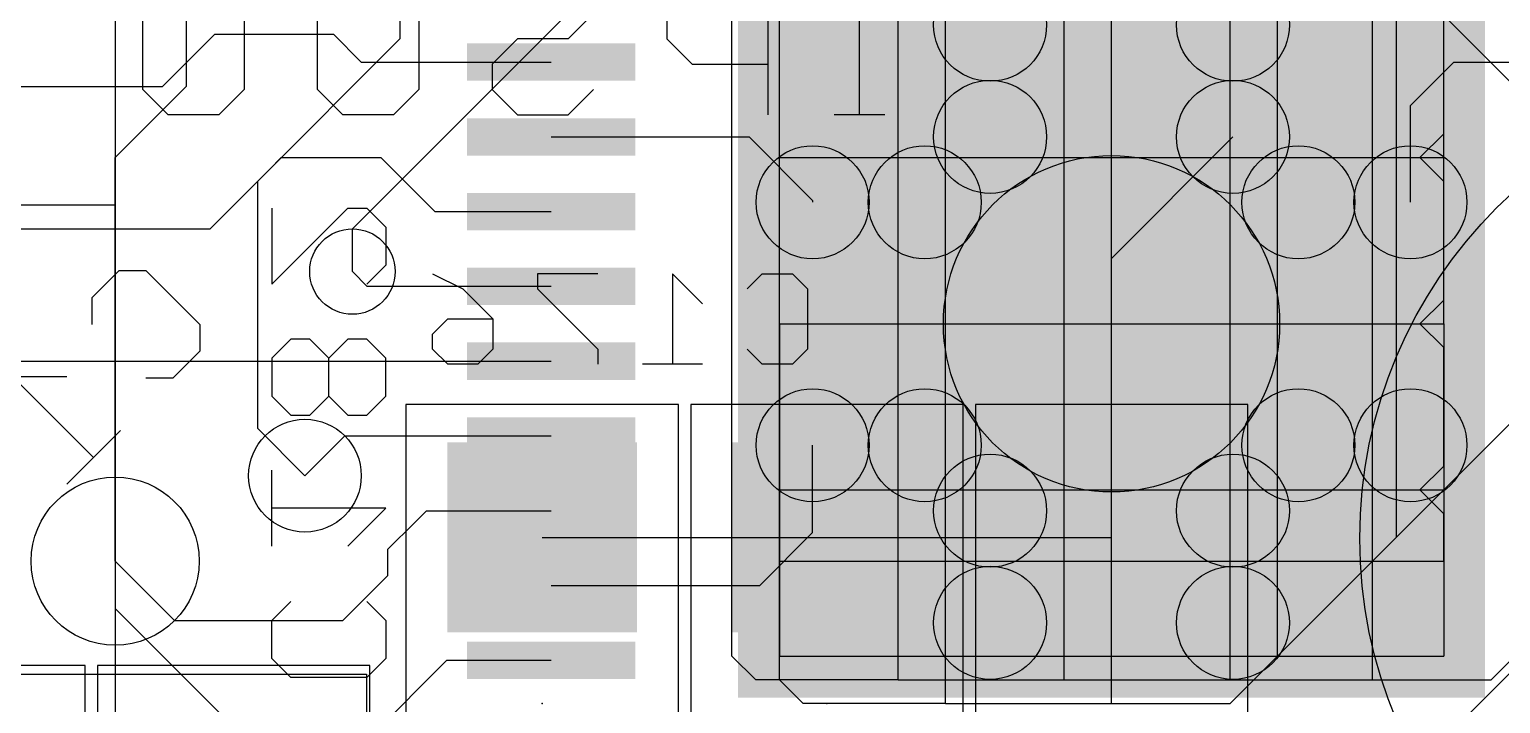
# Model space of a CAD drawing. Extents: x -61 to 136, y 23 to 123.
# Drawn here: x 91.11 to 98.98, y 86.23 to 89.84 of the extents above; entities that cross this region are included whole.
import ezdxf

# ---------------------------------------------------------------- set-up
doc = ezdxf.new("R2010")
doc.units = 0
for name, color, linetype in [('1', 14, 'CONTINUOUS'), ('14', 94, 'CONTINUOUS'), ('16', 134, 'CONTINUOUS'), ('17', 94, 'CONTINUOUS'), ('18', 94, 'CONTINUOUS'), ('2', 251, 'CONTINUOUS'), ('23', 251, 'CONTINUOUS'), ('24', 54, 'CONTINUOUS'), ('26', 54, 'CONTINUOUS'), ('3', 214, 'CONTINUOUS'), ('39', 14, 'CONTINUOUS'), ('4', 214, 'CONTINUOUS'), ('40', 134, 'CONTINUOUS')]:
    doc.layers.add(name, color=color, linetype=linetype)

# ---------------------------------------------------------------- blocks, each defined once
blk = doc.blocks.new('RECT')
blk.add_solid([(-0.5, -0.5), (0.5, -0.5), (-0.5, 0.5), (0.5, 0.5)])
blk = doc.blocks.new('SQUAREP')
blk.add_solid([(-0.5, -0.5), (0.5, -0.5), (-0.5, 0.5), (0.5, 0.5)])
blk = doc.blocks.new('ROUNDP')
blk.add_circle((0, 0), 0.5)
blk = doc.blocks.new('ROUNDV')
blk.add_circle((0, 0), 0.5)

msp = doc.modelspace()

# ---------------------------------------------------------------- linework, layer by layer
at = {"layer": '1'}
for p, q in [((92.0369, 89.7509), (92.1004, 89.8144)), ((92.1004, 89.8144), (92.583, 89.8144)), ((92.583, 89.8144), (92.7354, 89.8144)), ((92.7354, 89.8144), (92.8848, 89.665)), ((91.821, 89.535), (92.0369, 89.7509)), ((92.8848, 89.665), (93.901, 89.665)), ((98.501, 89.4332), (98.7328, 89.665)), ((98.7328, 89.665), (99.901, 89.665)), ((88.195, 89.535), (91.821, 89.535)), ((98.501, 88.915), (98.501, 89.4332)), ((93.901, 89.265), (94.9612, 89.265)), ((94.9612, 89.265), (95.301, 88.9252)), ((96.901, 88.615), (97.551, 89.265)), ((92.3925, 89.0905), (92.456, 89.154)), ((92.456, 89.154), (92.8624, 89.154)), ((92.8624, 89.154), (92.9894, 89.154)), ((92.9894, 89.154), (93.2784, 88.865)), ((92.075, 88.773), (92.3925, 89.0905)), ((95.301, 88.9252), (95.301, 88.915)), ((93.2784, 88.865), (93.901, 88.865)), ((90.4875, 88.773), (92.075, 88.773)), ((96.901, 88.265), (96.901, 88.615)), ((92.9164, 88.465), (92.837, 88.5444)), ((93.901, 88.465), (92.9164, 88.465)), ((90.859, 88.065), (93.901, 88.065)), ((92.583, 87.4522), (92.7958, 87.665)), ((92.7958, 87.665), (93.901, 87.665)), ((95.301, 87.1476), (95.301, 87.615)), ((93.1705, 87.2015), (93.234, 87.265)), ((93.234, 87.265), (93.901, 87.265)), ((93.0275, 87.0585), (93.1705, 87.2015)), ((95.0184, 86.865), (95.301, 87.1476)), ((93.0275, 86.9188), (93.0275, 87.0585)), ((91.567, 86.995), (91.821, 86.741)), ((92.7862, 86.6775), (93.0275, 86.9188)), ((93.901, 86.865), (95.0184, 86.865)), ((91.821, 86.741), (91.8845, 86.6775)), ((91.8845, 86.6775), (92.6973, 86.6775)), ((92.6973, 86.6775), (92.7862, 86.6775)), ((92.9462, 86.0679), (93.3433, 86.465)), ((93.3433, 86.465), (93.901, 86.465))]:
    msp.add_line(p, q, dxfattribs=at)
at = {"layer": '14'}
for p, q in [((92.837, 88.773), (95.504, 91.44)), ((91.567, 90.551), (91.567, 86.995)), ((96.012, 86.233), (96.012, 90.297)), ((96.901, 86.233), (96.901, 90.297)), ((97.79, 86.487), (97.79, 90.297)), ((98.425, 90.297), (98.425, 87.122)), ((95.123, 86.36), (95.123, 90.043)), ((92.837, 88.5444), (92.837, 88.773)), ((98.425, 87.122), (99.06, 87.757)), ((97.79, 86.487), (98.425, 87.122)), ((91.567, 86.995), (91.567, 83.8835)), ((97.536, 86.233), (97.79, 86.487)), ((95.25, 86.233), (95.123, 86.36)), ((96.012, 86.233), (95.25, 86.233)), ((96.012, 86.233), (96.901, 86.233)), ((96.901, 86.233), (97.536, 86.233))]:
    msp.add_line(p, q, dxfattribs=at)
at = {"layer": '16'}
for p, q in [((93.091, 93.599), (93.091, 89.789)), ((91.948, 90.551), (91.948, 89.535)), ((95.123, 89.154), (95.123, 89.916)), ((98.679, 89.281), (98.679, 89.916)), ((93.091, 89.789), (92.329, 89.027)), ((91.567, 89.154), (91.948, 89.535)), ((98.552, 89.154), (98.679, 89.281)), ((91.567, 88.9), (91.567, 89.154)), ((95.123, 88.265), (95.123, 89.154)), ((95.123, 89.154), (98.552, 89.154)), ((98.552, 89.154), (98.679, 89.027)), ((92.329, 89.027), (92.329, 87.7062)), ((98.679, 88.392), (98.679, 89.027)), ((91.567, 88.9), (90.551, 88.9)), ((91.567, 86.995), (91.567, 88.9)), ((98.552, 88.265), (98.679, 88.392)), ((95.123, 87.376), (95.123, 88.265)), ((95.123, 88.265), (98.552, 88.265)), ((98.552, 88.265), (98.679, 88.138)), ((98.679, 87.503), (98.679, 88.138)), ((92.329, 87.7062), (92.583, 87.4522)), ((98.552, 87.376), (98.679, 87.503)), ((95.123, 87.122), (95.123, 87.376)), ((95.123, 87.376), (98.552, 87.376)), ((98.552, 87.376), (98.679, 87.249)), ((98.679, 86.995), (98.679, 87.249)), ((93.853, 87.122), (95.377, 87.122)), ((93.853, 87.122), (95.123, 87.122)), ((95.123, 87.122), (95.123, 86.995)), ((95.377, 87.122), (96.901, 87.122)), ((91.567, 86.995), (91.567, 86.741)), ((95.123, 86.995), (98.679, 86.995)), ((91.567, 86.741), (92.202, 86.106))]:
    msp.add_line(p, q, dxfattribs=at)
at = {"layer": '2'}
for p, q in [((95.123, 89.154), (95.123, 90.043)), ((98.679, 89.154), (98.679, 90.043)), ((95.123, 88.265), (95.123, 89.154)), ((95.123, 89.154), (98.679, 89.154)), ((98.679, 88.265), (98.679, 89.154)), ((95.123, 88.265), (95.123, 87.376)), ((95.123, 88.265), (98.679, 88.265)), ((98.679, 88.265), (98.679, 87.376)), ((95.123, 87.376), (95.123, 86.487)), ((95.123, 87.376), (98.679, 87.376)), ((98.679, 87.376), (98.679, 86.487)), ((95.123, 86.487), (98.679, 86.487))]:
    msp.add_line(p, q, dxfattribs=at)
at = {"layer": '23'}
msp.add_point((96.901, 88.265), dxfattribs=at)
at = {"layer": '24'}
for p in [(93.853, 86.233), (95.377, 86.233), (96.901, 86.233)]:
    msp.add_point(p, dxfattribs=at)
at = {"layer": '26'}
for p, q in [((91.7146, 89.5182), (91.7146, 90.1961)), ((92.2569, 90.1961), (92.2569, 89.5182)), ((95.0635, 89.3826), (95.0635, 90.1961)), ((95.5516, 89.3826), (95.5516, 90.1961)), ((92.6501, 89.5182), (92.6501, 90.0605)), ((93.1925, 90.0605), (93.1925, 89.5182)), ((94.5212, 90.0605), (94.5212, 89.7893)), ((94.128, 89.9249), (93.9924, 89.7893)), ((93.7212, 89.7893), (93.5857, 89.6538)), ((93.9924, 89.7893), (93.7212, 89.7893)), ((94.5212, 89.7893), (94.6568, 89.6538)), ((93.5857, 89.6538), (93.5857, 89.5182)), ((94.6568, 89.6538), (95.0635, 89.6538)), ((91.8502, 89.3826), (91.7146, 89.5182)), ((92.2569, 89.5182), (92.1214, 89.3826)), ((92.7857, 89.3826), (92.6501, 89.5182)), ((93.1925, 89.5182), (93.0569, 89.3826)), ((93.5857, 89.5182), (93.7212, 89.3826)), ((93.9924, 89.3826), (94.128, 89.5182)), ((92.1214, 89.3826), (91.8502, 89.3826)), ((93.0569, 89.3826), (92.7857, 89.3826)), ((93.7212, 89.3826), (93.9924, 89.3826)), ((95.6872, 89.3826), (95.416, 89.3826)), ((92.4052, 88.8844), (92.4052, 88.4776)), ((92.4052, 88.4776), (92.8119, 88.8844)), ((92.8119, 88.8844), (92.9136, 88.8844)), ((92.9136, 88.8844), (93.0153, 88.7827)), ((93.0153, 88.7827), (93.0153, 88.5793)), ((91.4445, 88.4055), (91.5883, 88.5493)), ((91.5883, 88.5493), (91.7321, 88.5493)), ((91.7321, 88.5493), (92.0197, 88.2617)), ((93.0153, 88.5793), (92.9136, 88.4776)), ((93.2668, 88.5321), (93.4278, 88.4516)), ((94.1501, 88.5321), (93.8281, 88.5321)), ((93.8281, 88.5321), (93.8281, 88.4516)), ((94.7114, 88.3711), (94.5504, 88.5321)), ((94.5504, 88.5321), (94.5504, 88.0491)), ((94.9507, 88.4516), (95.0312, 88.5321)), ((95.0312, 88.5321), (95.1922, 88.5321)), ((95.1922, 88.5321), (95.2727, 88.4516)), ((93.4278, 88.4516), (93.5888, 88.2906)), ((93.8281, 88.4516), (94.1501, 88.1296)), ((95.2727, 88.4516), (95.2727, 88.1296)), ((91.4445, 88.2617), (91.4445, 88.4055)), ((93.2668, 88.2101), (93.3473, 88.2906)), ((93.3473, 88.2906), (93.5888, 88.2906)), ((93.5888, 88.2906), (93.5888, 88.1296)), ((92.0197, 88.2617), (92.0197, 88.1179)), ((93.2668, 88.1296), (93.2668, 88.2101)), ((92.5069, 88.1827), (92.4052, 88.081)), ((92.6086, 88.1827), (92.5069, 88.1827)), ((92.7103, 88.081), (92.6086, 88.1827)), ((92.8119, 88.1827), (92.7103, 88.081)), ((92.9136, 88.1827), (92.8119, 88.1827)), ((93.0153, 88.081), (92.9136, 88.1827)), ((93.3473, 88.0491), (93.2668, 88.1296)), ((93.5888, 88.1296), (93.5083, 88.0491)), ((94.1501, 88.1296), (94.1501, 88.0491)), ((95.0312, 88.0491), (94.9507, 88.1296)), ((95.2727, 88.1296), (95.1922, 88.0491)), ((92.0197, 88.1179), (91.8759, 87.9741)), ((92.4052, 88.081), (92.4052, 87.8777)), ((92.7103, 87.8777), (92.7103, 88.081)), ((93.0153, 87.8777), (93.0153, 88.081)), ((93.5083, 88.0491), (93.3473, 88.0491)), ((94.7114, 88.0491), (94.3894, 88.0491)), ((95.1922, 88.0491), (95.0312, 88.0491)), ((91.3078, 87.9813), (91.0202, 87.9813)), ((91.0202, 87.9813), (91.4517, 87.5499)), ((91.8759, 87.9741), (91.7321, 87.9741)), ((92.4052, 87.8777), (92.5069, 87.776)), ((92.6086, 87.776), (92.7103, 87.8777)), ((92.7103, 87.8777), (92.8119, 87.776)), ((92.9136, 87.776), (93.0153, 87.8777)), ((92.5069, 87.776), (92.6086, 87.776)), ((92.8119, 87.776), (92.9136, 87.776)), ((91.5955, 87.6937), (91.3078, 87.4061)), ((92.4052, 87.0743), (92.4052, 87.4811)), ((93.0153, 87.2777), (92.4052, 87.2777)), ((92.8119, 87.0743), (93.0153, 87.2777)), ((92.4052, 86.6778), (92.5069, 86.7794)), ((92.9136, 86.7794), (93.0153, 86.6778)), ((92.4052, 86.4744), (92.4052, 86.6778)), ((93.0153, 86.6778), (93.0153, 86.4744)), ((92.5069, 86.3727), (92.4052, 86.4744)), ((93.0153, 86.4744), (92.9136, 86.3727)), ((92.9136, 86.3727), (92.5069, 86.3727))]:
    msp.add_line(p, q, dxfattribs=at)
at = {"layer": '3'}
for p, q in [((95.758, 86.36), (95.758, 90.424)), ((96.647, 86.36), (96.647, 90.424)), ((97.536, 86.36), (97.536, 90.424)), ((98.171, 90.424), (99.06, 89.535)), ((94.869, 86.487), (94.869, 90.297)), ((98.298, 86.36), (98.298, 90.297)), ((94.996, 86.36), (94.869, 86.487)), ((98.933, 86.36), (99.06, 86.487)), ((95.758, 86.36), (94.996, 86.36)), ((95.758, 86.36), (96.647, 86.36)), ((96.647, 86.36), (97.536, 86.36)), ((97.536, 86.36), (98.298, 86.36)), ((98.298, 86.36), (98.933, 86.36))]:
    msp.add_line(p, q, dxfattribs=at)
at = {"layer": '39'}
for p, q in [((89.713, 86.3905), (92.913, 86.3905)), ((92.913, 86.3905), (92.913, 84.9325))]:
    msp.add_line(p, q, dxfattribs=at)
at = {"layer": '4'}
msp.add_line((97.028, 84.3915), (100.33, 87.6935), dxfattribs=at)
at = {"layer": '40'}
for p, q in [((93.124, 87.833), (93.124, 84.633)), ((94.582, 87.833), (93.124, 87.833)), ((94.582, 84.633), (94.582, 87.833)), ((96.106, 87.833), (94.648, 87.833)), ((94.648, 87.833), (94.648, 84.633)), ((96.106, 84.633), (96.106, 87.833)), ((96.172, 87.833), (96.172, 84.633)), ((97.63, 87.833), (96.172, 87.833)), ((97.63, 84.633), (97.63, 87.833)), ((91.407, 86.436), (89.949, 86.436)), ((91.407, 83.236), (91.407, 86.436)), ((92.931, 86.436), (91.473, 86.436)), ((91.473, 86.436), (91.473, 83.236)), ((92.931, 83.236), (92.931, 86.436))]:
    msp.add_line(p, q, dxfattribs=at)
msp.add_circle((100.73, 87.117), 2.5, dxfattribs=at)

# ---------------------------------------------------------------- block references
at = {"layer": '1'}
for p, xscale, yscale, rotation in [((96.901, 88.265), 4, 4, 180), ((93.901, 89.665), 0.2, 0.9, 270), ((93.901, 89.265), 0.2, 0.9, 270), ((93.901, 88.865), 0.2, 0.9, 270), ((93.901, 88.465), 0.2, 0.9, 270), ((93.901, 88.065), 0.2, 0.9, 270), ((93.901, 87.665), 0.2, 0.9, 270), ((93.901, 87.265), 0.2, 0.9, 270), ((93.901, 86.865), 0.2, 0.9, 270), ((93.901, 86.465), 0.2, 0.9, 270)]:
    msp.add_blockref('RECT', p, dxfattribs=dict(at, xscale=xscale, yscale=yscale, rotation=rotation))
at = {"layer": '16', "xscale": 1.016, "yscale": 1.016}
for p, rotation in [((93.853, 87.122), 270), ((95.377, 87.122), 90), ((96.901, 87.122), 270)]:
    msp.add_blockref('RECT', p, dxfattribs=dict(at, rotation=rotation))
at = {"layer": '17', "rotation": 180}
for name, p, xscale, yscale in [('SQUAREP', (96.251, 89.865), 0.6048, 0.6048), ('ROUNDP', (96.251, 89.865), 0.6048, 0.6048), ('ROUNDP', (96.251, 89.865), 0.6048, 0.6048), ('ROUNDP', (96.251, 89.865), 0.6048, 0.6048), ('ROUNDP', (96.251, 89.865), 0.6048, 0.6048), ('ROUNDP', (96.251, 89.865), 0.6048, 0.6048), ('ROUNDP', (96.251, 89.865), 0.6048, 0.6048), ('SQUAREP', (96.251, 89.865), 0.6048, 0.6048), ('SQUAREP', (97.551, 89.865), 0.6048, 0.6048), ('ROUNDP', (97.551, 89.865), 0.6048, 0.6048), ('ROUNDP', (97.551, 89.865), 0.6048, 0.6048), ('ROUNDP', (97.551, 89.865), 0.6048, 0.6048), ('ROUNDP', (97.551, 89.865), 0.6048, 0.6048), ('ROUNDP', (97.551, 89.865), 0.6048, 0.6048), ('ROUNDP', (97.551, 89.865), 0.6048, 0.6048), ('SQUAREP', (97.551, 89.865), 0.6048, 0.6048), ('SQUAREP', (96.251, 89.265), 0.6048, 0.6048), ('ROUNDP', (96.251, 89.265), 0.6048, 0.6048), ('ROUNDP', (96.251, 89.265), 0.6048, 0.6048), ('ROUNDP', (96.251, 89.265), 0.6048, 0.6048), ('ROUNDP', (96.251, 89.265), 0.6048, 0.6048), ('ROUNDP', (96.251, 89.265), 0.6048, 0.6048), ('ROUNDP', (96.251, 89.265), 0.6048, 0.6048), ('SQUAREP', (96.251, 89.265), 0.6048, 0.6048), ('SQUAREP', (97.551, 89.265), 0.6048, 0.6048), ('ROUNDP', (97.551, 89.265), 0.6048, 0.6048), ('ROUNDP', (97.551, 89.265), 0.6048, 0.6048), ('ROUNDP', (97.551, 89.265), 0.6048, 0.6048), ('ROUNDP', (97.551, 89.265), 0.6048, 0.6048), ('ROUNDP', (97.551, 89.265), 0.6048, 0.6048), ('ROUNDP', (97.551, 89.265), 0.6048, 0.6048), ('SQUAREP', (97.551, 89.265), 0.6048, 0.6048), ('SQUAREP', (95.301, 88.915), 0.6048, 0.6048), ('ROUNDP', (95.301, 88.915), 0.6048, 0.6048), ('ROUNDP', (95.301, 88.915), 0.6048, 0.6048), ('ROUNDP', (95.301, 88.915), 0.6048, 0.6048), ('ROUNDP', (95.301, 88.915), 0.6048, 0.6048), ('ROUNDP', (95.301, 88.915), 0.6048, 0.6048), ('ROUNDP', (95.301, 88.915), 0.6048, 0.6048), ('SQUAREP', (95.301, 88.915), 0.6048, 0.6048), ('SQUAREP', (95.901, 88.915), 0.6048, 0.6048), ('ROUNDP', (95.901, 88.915), 0.6048, 0.6048), ('ROUNDP', (95.901, 88.915), 0.6048, 0.6048), ('ROUNDP', (95.901, 88.915), 0.6048, 0.6048), ('ROUNDP', (95.901, 88.915), 0.6048, 0.6048), ('ROUNDP', (95.901, 88.915), 0.6048, 0.6048), ('ROUNDP', (95.901, 88.915), 0.6048, 0.6048), ('SQUAREP', (95.901, 88.915), 0.6048, 0.6048), ('SQUAREP', (96.901, 88.265), 1.8, 1.8), ('ROUNDP', (96.901, 88.265), 1.8, 1.8), ('ROUNDP', (96.901, 88.265), 1.8, 1.8), ('ROUNDP', (96.901, 88.265), 1.8, 1.8), ('ROUNDP', (96.901, 88.265), 1.8, 1.8), ('ROUNDP', (96.901, 88.265), 1.8, 1.8), ('ROUNDP', (96.901, 88.265), 1.8, 1.8), ('SQUAREP', (96.901, 88.265), 1.8, 1.8), ('SQUAREP', (97.901, 88.915), 0.6048, 0.6048), ('ROUNDP', (97.901, 88.915), 0.6048, 0.6048), ('ROUNDP', (97.901, 88.915), 0.6048, 0.6048), ('ROUNDP', (97.901, 88.915), 0.6048, 0.6048), ('ROUNDP', (97.901, 88.915), 0.6048, 0.6048), ('ROUNDP', (97.901, 88.915), 0.6048, 0.6048), ('ROUNDP', (97.901, 88.915), 0.6048, 0.6048), ('SQUAREP', (97.901, 88.915), 0.6048, 0.6048), ('SQUAREP', (98.501, 88.915), 0.6048, 0.6048), ('ROUNDP', (98.501, 88.915), 0.6048, 0.6048), ('ROUNDP', (98.501, 88.915), 0.6048, 0.6048), ('ROUNDP', (98.501, 88.915), 0.6048, 0.6048), ('ROUNDP', (98.501, 88.915), 0.6048, 0.6048), ('ROUNDP', (98.501, 88.915), 0.6048, 0.6048), ('ROUNDP', (98.501, 88.915), 0.6048, 0.6048), ('SQUAREP', (98.501, 88.915), 0.6048, 0.6048), ('SQUAREP', (95.301, 87.615), 0.6048, 0.6048), ('ROUNDP', (95.301, 87.615), 0.6048, 0.6048), ('ROUNDP', (95.301, 87.615), 0.6048, 0.6048), ('ROUNDP', (95.301, 87.615), 0.6048, 0.6048), ('ROUNDP', (95.301, 87.615), 0.6048, 0.6048), ('ROUNDP', (95.301, 87.615), 0.6048, 0.6048), ('ROUNDP', (95.301, 87.615), 0.6048, 0.6048), ('SQUAREP', (95.301, 87.615), 0.6048, 0.6048), ('SQUAREP', (95.901, 87.615), 0.6048, 0.6048), ('ROUNDP', (95.901, 87.615), 0.6048, 0.6048), ('ROUNDP', (95.901, 87.615), 0.6048, 0.6048), ('ROUNDP', (95.901, 87.615), 0.6048, 0.6048), ('ROUNDP', (95.901, 87.615), 0.6048, 0.6048), ('ROUNDP', (95.901, 87.615), 0.6048, 0.6048), ('ROUNDP', (95.901, 87.615), 0.6048, 0.6048), ('SQUAREP', (95.901, 87.615), 0.6048, 0.6048), ('SQUAREP', (97.901, 87.615), 0.6048, 0.6048), ('ROUNDP', (97.901, 87.615), 0.6048, 0.6048), ('ROUNDP', (97.901, 87.615), 0.6048, 0.6048), ('ROUNDP', (97.901, 87.615), 0.6048, 0.6048), ('ROUNDP', (97.901, 87.615), 0.6048, 0.6048), ('ROUNDP', (97.901, 87.615), 0.6048, 0.6048), ('ROUNDP', (97.901, 87.615), 0.6048, 0.6048), ('SQUAREP', (97.901, 87.615), 0.6048, 0.6048), ('SQUAREP', (98.501, 87.615), 0.6048, 0.6048), ('ROUNDP', (98.501, 87.615), 0.6048, 0.6048), ('ROUNDP', (98.501, 87.615), 0.6048, 0.6048), ('ROUNDP', (98.501, 87.615), 0.6048, 0.6048), ('ROUNDP', (98.501, 87.615), 0.6048, 0.6048), ('ROUNDP', (98.501, 87.615), 0.6048, 0.6048), ('ROUNDP', (98.501, 87.615), 0.6048, 0.6048), ('SQUAREP', (98.501, 87.615), 0.6048, 0.6048), ('SQUAREP', (96.251, 87.265), 0.6048, 0.6048), ('ROUNDP', (96.251, 87.265), 0.6048, 0.6048), ('ROUNDP', (96.251, 87.265), 0.6048, 0.6048), ('ROUNDP', (96.251, 87.265), 0.6048, 0.6048), ('ROUNDP', (96.251, 87.265), 0.6048, 0.6048), ('ROUNDP', (96.251, 87.265), 0.6048, 0.6048), ('ROUNDP', (96.251, 87.265), 0.6048, 0.6048), ('SQUAREP', (96.251, 87.265), 0.6048, 0.6048), ('SQUAREP', (97.551, 87.265), 0.6048, 0.6048), ('ROUNDP', (97.551, 87.265), 0.6048, 0.6048), ('ROUNDP', (97.551, 87.265), 0.6048, 0.6048), ('ROUNDP', (97.551, 87.265), 0.6048, 0.6048), ('ROUNDP', (97.551, 87.265), 0.6048, 0.6048), ('ROUNDP', (97.551, 87.265), 0.6048, 0.6048), ('ROUNDP', (97.551, 87.265), 0.6048, 0.6048), ('SQUAREP', (97.551, 87.265), 0.6048, 0.6048), ('SQUAREP', (96.251, 86.665), 0.6048, 0.6048), ('ROUNDP', (96.251, 86.665), 0.6048, 0.6048), ('ROUNDP', (96.251, 86.665), 0.6048, 0.6048), ('ROUNDP', (96.251, 86.665), 0.6048, 0.6048), ('ROUNDP', (96.251, 86.665), 0.6048, 0.6048), ('ROUNDP', (96.251, 86.665), 0.6048, 0.6048), ('ROUNDP', (96.251, 86.665), 0.6048, 0.6048), ('SQUAREP', (96.251, 86.665), 0.6048, 0.6048), ('SQUAREP', (97.551, 86.665), 0.6048, 0.6048), ('ROUNDP', (97.551, 86.665), 0.6048, 0.6048), ('ROUNDP', (97.551, 86.665), 0.6048, 0.6048), ('ROUNDP', (97.551, 86.665), 0.6048, 0.6048), ('ROUNDP', (97.551, 86.665), 0.6048, 0.6048), ('ROUNDP', (97.551, 86.665), 0.6048, 0.6048), ('ROUNDP', (97.551, 86.665), 0.6048, 0.6048), ('SQUAREP', (97.551, 86.665), 0.6048, 0.6048)]:
    msp.add_blockref(name, p, dxfattribs=dict(at, xscale=xscale, yscale=yscale))
at = {"layer": '18'}
for p, xscale, yscale in [((92.837, 88.5444), 0.4572, 0.4572), ((92.837, 88.5444), 0.4572, 0.4572), ((92.837, 88.5444), 0.4572, 0.4572), ((92.837, 88.5444), 0.4572, 0.4572), ((92.837, 88.5444), 0.4572, 0.4572), ((92.837, 88.5444), 0.4572, 0.4572), ((92.837, 88.5444), 0.4572, 0.4572), ((92.837, 88.5444), 0.4572, 0.4572), ((92.583, 87.4522), 0.6032, 0.6032), ((92.583, 87.4522), 0.6032, 0.6032), ((92.583, 87.4522), 0.6032, 0.6032), ((92.583, 87.4522), 0.6032, 0.6032), ((92.583, 87.4522), 0.6032, 0.6032), ((92.583, 87.4522), 0.6032, 0.6032), ((92.583, 87.4522), 0.6032, 0.6032), ((92.583, 87.4522), 0.6032, 0.6032), ((91.567, 86.995), 0.9, 0.9), ((91.567, 86.995), 0.9, 0.9), ((91.567, 86.995), 0.9, 0.9), ((91.567, 86.995), 0.9, 0.9), ((91.567, 86.995), 0.9, 0.9), ((91.567, 86.995), 0.9, 0.9), ((91.567, 86.995), 0.9, 0.9), ((91.567, 86.995), 0.9, 0.9)]:
    msp.add_blockref('ROUNDV', p, dxfattribs=dict(at, xscale=xscale, yscale=yscale))

doc.saveas('drawing.dxf')
